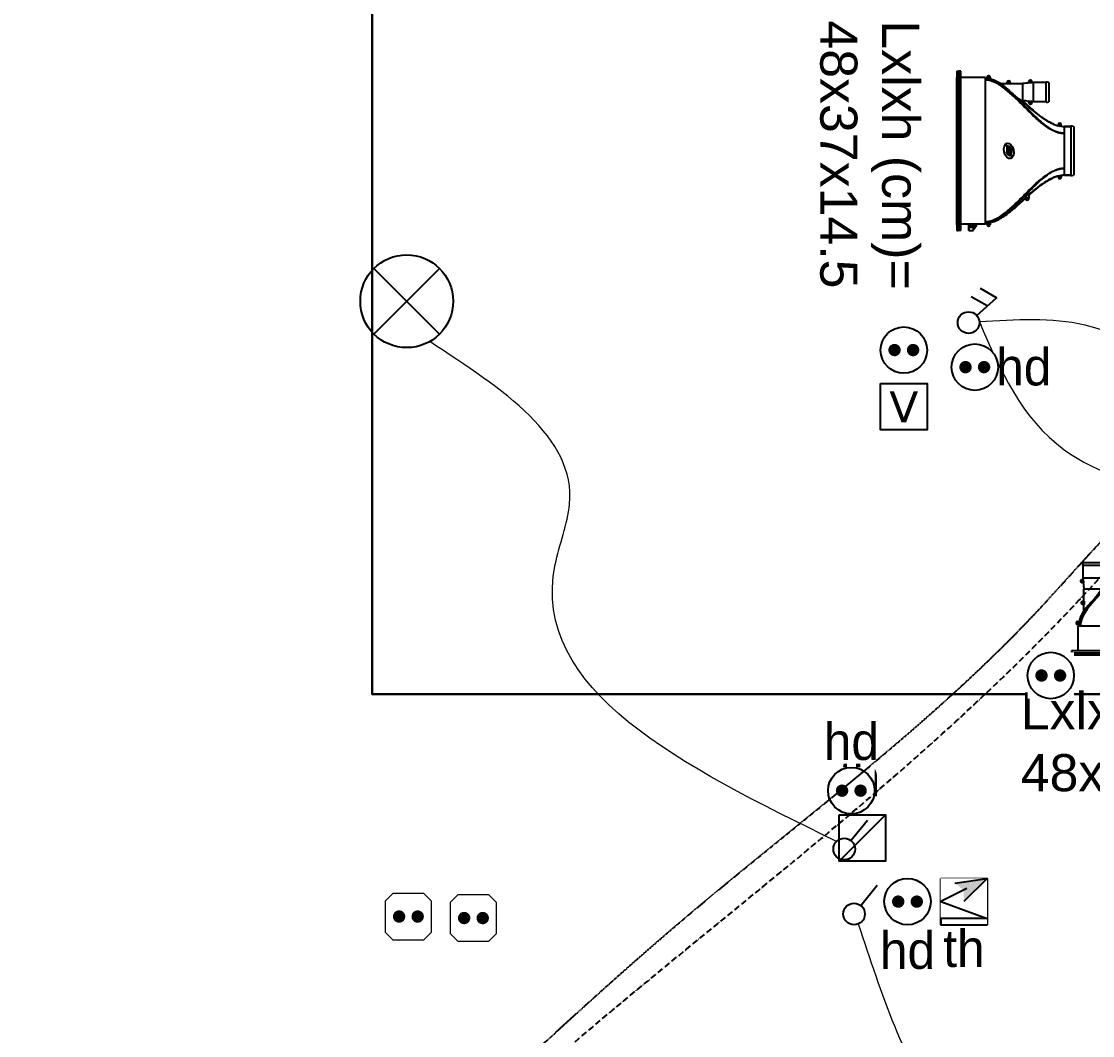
# Model space of a CAD drawing. Header units: millimetres. Extents: x 459337 to 526921, y -375392 to -289779.
# Drawn here: x 468394 to 471856, y -325431 to -322152 of the extents above; entities that cross this region are included whole.
import ezdxf
from ezdxf import colors
from ezdxf.entities.mleader import LeaderData, LeaderLine
from ezdxf.math import Vec2, Vec3

# ---------------------------------------------------------------- set-up
doc = ezdxf.new("R2010")
doc.units = ezdxf.units.MM
doc.set_wipeout_variables(frame=1)
doc.linetypes.add('prlm_ef', pattern=[0.165, 0.1, -0.065])
doc.linetypes.add('prlm_gaz', pattern=[36, 24, -3, 0, -3, 0, -3, 0, -3])
doc.layers.add('_GAZELEC-RESERVATION', color=1, linetype='Continuous', lineweight=18)
for name, color, linetype in [('prlm-CHAUFF', 30, 'Continuous'), ('prlm-EAU-EF', 161, 'Continuous'), ('prlm-ELEC-CFA', 181, 'Continuous'), ('prlm-ELEC-CFO', 201, 'Continuous'), ('prlm-GAZ', 20, 'Continuous')]:
    doc.layers.add(name, color=color, linetype=linetype)
doc.layers.add('prlm-ZEROPLOT', color=254, linetype='Continuous', plot=False)
doc.styles.add('prlm-elec-cfa', font='comic.ttf', dxfattribs={"height": 12})
doc.styles.add('prlm-elec-cfo', font='comic.ttf', dxfattribs={"height": 12})
doc.styles.get("Standard").update_dxf_attribs({"font": 'arial.ttf'})

# ---------------------------------------------------------------- blocks, each defined once
blk = doc.blocks.new('xi.twintop')
at = {"layer": 'prlm-CHAUFF', "ltscale": 50}
for p, q in [((-8, 35.6), (8, 35.6)), ((-7.9, 36.5), (7.9, 36.5)), ((-7.9, 35.6), (-7.9, 33.5)), ((-7.9, 33.5), (-7.9, 35.6)), ((7.9, 35.6), (7.9, 33.5)), ((7.9, 33.5), (7.9, 35.6)), ((-8.61, 31.95), (-8.61, 32.05)), ((-8.61, 32.05), (-8.51, 32.05)), ((-8.51, 31.95), (-8.61, 31.95)), ((-8.51, 32.16), (-8.41, 32.16)), ((-8.51, 32.05), (-8.51, 32.16)), ((-8.51, 31.84), (-8.51, 31.95)), ((-8.41, 31.84), (-8.51, 31.84)), ((-7.9, 32.5), (-8.46, 32.5)), ((-8.46, 31.5), (-8.16, 31.5)), ((-8.41, 32.16), (-8.41, 32.05)), ((-8.41, 32.05), (-8.3, 32.05)), ((-8.3, 31.95), (-8.41, 31.95)), ((-8.41, 31.95), (-8.41, 31.84)), ((-8.3, 32.05), (-8.3, 31.95)), ((-8.16, 31.5), (-7.95, 32.18)), ((-7.9, 32.5), (-7.95, 32.18)), ((-5.67, 33.5), (-7.9, 33.5)), ((5.67, 33.5), (-5.67, 33.5)), ((7.9, 33.5), (5.67, 33.5)), ((7.95, 32.18), (7.9, 32.5)), ((7.9, 32.5), (8.46, 32.5)), ((8.16, 31.5), (7.95, 32.18)), ((8.46, 31.5), (8.16, 31.5)), ((8.3, 31.95), (8.3, 32.05)), ((8.3, 32.05), (8.41, 32.05)), ((8.41, 31.95), (8.3, 31.95)), ((8.41, 32.16), (8.51, 32.16)), ((8.41, 32.05), (8.41, 32.16)), ((8.41, 31.84), (8.41, 31.95)), ((8.51, 31.84), (8.41, 31.84)), ((8.51, 32.16), (8.51, 32.05)), ((8.51, 32.05), (8.61, 32.05)), ((8.61, 31.95), (8.51, 31.95)), ((8.51, 31.95), (8.51, 31.84)), ((8.61, 32.05), (8.61, 31.95)), ((-22.15, 28.5), (-15.85, 28.5)), ((-9.41, 28.48), (-9.41, 28.48)), ((9.12, 29.02), (9.09, 29.02)), ((9.41, 28.48), (9.38, 28.48)), ((-15.75, 27.6), (-22.25, 27.6)), ((-22.15, 27.6), (-22.15, 23.5)), ((-22.15, 27.6), (-22.15, 23.5)), ((-15.85, 27.6), (-15.85, 23.5)), ((-15.85, 27.6), (-15.85, 23.5)), ((-22.56, 22.55), (-22.45, 22.55)), ((-22.56, 22.45), (-22.56, 22.55)), ((-22.45, 22.45), (-22.56, 22.45)), ((-22.45, 22.66), (-22.35, 22.66)), ((-22.45, 22.55), (-22.45, 22.66)), ((-22.45, 22.34), (-22.45, 22.45)), ((-22.35, 22.34), (-22.45, 22.34)), ((-22.4, 23), (-21.97, 23)), ((-21.85, 22), (-22.4, 22)), ((-22.35, 22.66), (-22.35, 22.55)), ((-22.35, 22.55), (-22.24, 22.55)), ((-22.24, 22.45), (-22.35, 22.45)), ((-22.35, 22.45), (-22.35, 22.34)), ((-22.24, 22.55), (-22.24, 22.45)), ((-15.85, 23.5), (-22.15, 23.5)), ((-21.97, 23), (-21.85, 22.06)), ((-21.85, 22.06), (-21.85, 22)), ((-16.2, 19.84), (-14.13, 22)), ((-14.13, 22), (-16.2, 19.84)), ((-16.15, 22.06), (-16.03, 23)), ((-16.15, 22), (-16.15, 22.06)), ((-15.6, 22), (-16.15, 22)), ((-16.03, 23), (-15.6, 23)), ((-15.76, 22.45), (-15.76, 22.55)), ((-15.76, 22.55), (-15.65, 22.55)), ((-15.65, 22.45), (-15.76, 22.45)), ((-15.65, 22.66), (-15.55, 22.66)), ((-15.65, 22.55), (-15.65, 22.66)), ((-15.65, 22.34), (-15.65, 22.45)), ((-15.55, 22.34), (-15.65, 22.34)), ((-15.55, 22.66), (-15.55, 22.55)), ((-15.55, 22.55), (-15.44, 22.55)), ((-15.55, 22.45), (-15.55, 22.34)), ((-15.44, 22.45), (-15.55, 22.45)), ((-15.44, 22.55), (-15.44, 22.45)), ((14.83, 21), (13.83, 22)), ((13.83, 22), (15.44, 22)), ((15.44, 21), (14.83, 21)), ((15.28, 21.45), (15.28, 21.55)), ((15.28, 21.55), (15.39, 21.55)), ((15.39, 21.45), (15.28, 21.45)), ((15.39, 21.66), (15.49, 21.66)), ((15.39, 21.55), (15.39, 21.66)), ((15.39, 21.34), (15.39, 21.45)), ((15.49, 21.34), (15.39, 21.34)), ((15.49, 21.66), (15.49, 21.55)), ((15.49, 21.55), (15.6, 21.55)), ((15.49, 21.45), (15.49, 21.34)), ((15.6, 21.45), (15.49, 21.45)), ((15.6, 21.55), (15.6, 21.45)), ((-21.8, 20), (-16.2, 20)), ((-21.8, 16), (-21.8, 20)), ((-21.8, 16), (-21.8, 20)), ((-16.2, 19.84), (-16.2, 20)), ((-16.2, 19.84), (-16.2, 20)), ((-22.36, 15.45), (-22.36, 15.55)), ((-22.36, 15.55), (-22.25, 15.55)), ((-22.25, 15.45), (-22.36, 15.45)), ((-22.25, 15.66), (-22.15, 15.66)), ((-22.25, 15.55), (-22.25, 15.66)), ((-22.25, 15.34), (-22.25, 15.45)), ((-22.15, 15.34), (-22.25, 15.34)), ((-22.2, 16), (-21.65, 16)), ((-21.65, 15), (-22.2, 15)), ((-22.15, 15.66), (-22.15, 15.55)), ((-22.15, 15.55), (-22.04, 15.55)), ((-22.15, 15.45), (-22.15, 15.34)), ((-22.04, 15.45), (-22.15, 15.45)), ((-22.04, 15.55), (-22.04, 15.45)), ((-21.8, 12.88), (-21.8, 15)), ((-21.8, 12.88), (-21.8, 15)), ((-21.65, 16), (-21.65, 15)), ((-23.96, 8.95), (-23.96, 9.05)), ((-23.96, 9.05), (-23.85, 9.05)), ((-23.85, 8.95), (-23.96, 8.95)), ((-23.85, 9.16), (-23.75, 9.16)), ((-23.85, 9.05), (-23.85, 9.16)), ((-23.85, 8.84), (-23.85, 8.95)), ((-23.75, 8.84), (-23.85, 8.84)), ((-23.8, 9.5), (-23.19, 9.5)), ((-23.36, 8.5), (-23.8, 8.5)), ((-23.75, 9.16), (-23.75, 9.05)), ((-23.75, 9.05), (-23.64, 9.05)), ((-23.75, 8.95), (-23.75, 8.84)), ((-23.64, 8.95), (-23.75, 8.95)), ((23.7, 8), (-23.7, 8)), ((-23.7, 8), (-23.7, 0)), ((-23.64, 9.05), (-23.64, 8.95)), ((-23.36, 8.42), (-23.36, 8.5)), ((23.19, 9.5), (23.8, 9.5)), ((23.36, 8.42), (23.36, 8.5)), ((23.8, 8.5), (23.36, 8.5)), ((23.64, 8.95), (23.64, 9.05)), ((23.64, 9.05), (23.75, 9.05)), ((23.75, 8.95), (23.64, 8.95)), ((23.7, 8), (23.7, 0)), ((23.75, 9.16), (23.85, 9.16)), ((23.75, 9.05), (23.75, 9.16)), ((23.75, 8.84), (23.75, 8.95)), ((23.85, 8.84), (23.75, 8.84)), ((23.85, 9.16), (23.85, 9.05)), ((23.85, 9.05), (23.96, 9.05)), ((23.85, 8.95), (23.85, 8.84)), ((23.96, 8.95), (23.85, 8.95)), ((23.96, 9.05), (23.96, 8.95)), ((24.18, 4.47), (23.7, 4.81)), ((24.06, 4.42), (23.7, 4.66)), ((24.06, 2.6), (24.06, 4.42)), ((24.64, 4.04), (24.06, 4.42)), ((24.2, 4.46), (24.18, 4.47)), ((24.54, 4.24), (24.2, 4.46)), ((24.35, 4.85), (24.33, 4.89)), ((24.35, 4.36), (24.35, 4.85)), ((24.35, 4.85), (24.36, 4.85)), ((24.41, 4.79), (24.43, 4.83)), ((24.41, 4.79), (24.41, 4.32)), ((25.01, 4.43), (24.41, 4.79)), ((24.43, 4.83), (25.04, 4.47)), ((24.64, 4.04), (24.72, 4.01)), ((24.64, 2.6), (24.64, 4.04)), ((24.72, 4.01), (24.72, 2.65)), ((25.04, 4.47), (25.01, 4.43)), ((25.01, 4.25), (25.01, 4.43)), ((25.02, 4.42), (25.01, 4.43)), ((25.06, 4.46), (25.02, 4.42)), ((25.02, 4.42), (25.02, 4.25)), ((25.28, 4.25), (25.02, 4.42)), ((25.04, 4.47), (25.06, 4.46)), ((25.06, 4.46), (25.39, 4.24)), ((25.71, 2.65), (25.71, 4.01)), ((-25.75, 0), (-25.75, -0.73)), ((25.75, 0), (-25.75, 0)), ((23.7, 2.6), (24.06, 2.6)), ((23.7, 2.57), (23.73, 2.6)), ((23.79, 2.6), (23.88, 2.51)), ((23.88, 2.51), (23.97, 2.6)), ((24.04, 2.6), (24.13, 2.51)), ((24.64, 2.6), (24.06, 2.6)), ((24.13, 2.51), (24.22, 2.6)), ((24.18, 2.56), (24.24, 2.51)), ((24.24, 2.51), (24.3, 2.58)), ((24.28, 2.6), (24.37, 2.51)), ((24.37, 2.51), (24.46, 2.6)), ((24.42, 2.57), (24.48, 2.51)), ((24.48, 2.51), (24.56, 2.58)), ((24.54, 2.6), (24.63, 2.51)), ((24.63, 2.51), (24.72, 2.6)), ((24.72, 2.65), (24.64, 2.6)), ((24.64, 2.6), (24.64, 2.6)), ((25.66, 2.6), (24.64, 2.6)), ((24.7, 2.58), (24.77, 2.51)), ((24.72, 2.65), (25.71, 2.65)), ((24.73, 2.6), (24.82, 2.51)), ((24.77, 2.51), (24.79, 2.53)), ((24.82, 2.51), (24.91, 2.6)), ((24.9, 2.59), (24.98, 2.51)), ((24.98, 2.51), (25.07, 2.6)), ((25.02, 2.54), (25.05, 2.51)), ((25.05, 2.51), (25.09, 2.55)), ((25.06, 2.58), (25.13, 2.51)), ((25.13, 2.51), (25.22, 2.6)), ((25.19, 2.57), (25.25, 2.51)), ((25.25, 2.51), (25.34, 2.6)), ((25.27, 2.53), (25.29, 2.51)), ((25.29, 2.51), (25.32, 2.54)), ((25.31, 2.56), (25.36, 2.51)), ((25.36, 2.51), (25.45, 2.6)), ((25.4, 2.55), (25.44, 2.51)), ((25.44, 2.51), (25.53, 2.6)), ((25.48, 2.54), (25.51, 2.51)), ((25.51, 2.51), (25.6, 2.6)), ((25.53, 2.53), (25.55, 2.51)), ((25.55, 2.51), (25.64, 2.6)), ((25.71, 2.65), (25.66, 2.6)), ((25.66, 2.6), (25.66, 2.6)), ((25.75, 0), (25.75, -0.73)), ((-25.75, -0.81), (-25.75, -0.73)), ((-25.75, -0.73), (25.75, -0.73)), ((-25.75, -1.3), (-25.75, -0.81)), ((25.75, -0.81), (-25.75, -0.81)), ((-25.75, -1.3), (25.75, -1.3)), ((23.75, -0.99), (-23.75, -0.99)), ((-23.75, -1.06), (-23.75, -0.99)), ((-23.55, -0.99), (-23.75, -1.06)), ((-23.75, -1.06), (23.75, -1.06)), ((23.75, -1.11), (-23.75, -1.11)), ((-23.75, -1.16), (-23.75, -1.11)), ((-23.59, -1.11), (-23.75, -1.16)), ((-23.75, -1.16), (23.75, -1.16)), ((23.75, -1.2), (-23.75, -1.2)), ((-23.75, -1.23), (-23.75, -1.2)), ((-23.64, -1.2), (-23.75, -1.23)), ((-23.75, -1.23), (23.75, -1.23)), ((23.75, -1.26), (-23.75, -1.26)), ((-23.75, -1.28), (-23.75, -1.26)), ((-23.68, -1.26), (-23.75, -1.28)), ((-23.75, -1.28), (23.75, -1.28)), ((23.75, -1.29), (-23.75, -1.29)), ((-23.75, -1.3), (-23.75, -1.29)), ((-23.73, -1.29), (-23.75, -1.3)), ((-23.75, -1.3), (23.75, -1.3)), ((23.75, -1.06), (23.55, -0.99)), ((23.75, -1.16), (23.59, -1.11)), ((23.75, -1.23), (23.64, -1.2)), ((23.75, -1.28), (23.68, -1.26)), ((23.75, -1.3), (23.73, -1.29)), ((23.75, -0.99), (23.75, -1.06)), ((23.75, -1.11), (23.75, -1.16)), ((23.75, -1.2), (23.75, -1.23)), ((23.75, -1.26), (23.75, -1.28)), ((23.75, -1.29), (23.75, -1.3)), ((25.75, -0.73), (25.75, -0.81)), ((25.75, -1.3), (25.75, -0.81))]:
    blk.add_line(p, q, dxfattribs=at)
for centre, radius in [((-8.46, 32), 0.3), ((-8.46, 32), 0.25), ((8.46, 32), 0.3), ((8.46, 32), 0.25), ((-22.4, 22.5), 0.3), ((-22.4, 22.5), 0.25), ((-15.6, 22.5), 0.3), ((-15.6, 22.5), 0.25), ((15.44, 21.5), 0.3), ((15.44, 21.5), 0.25), ((-22.2, 15.5), 0.3), ((-22.2, 15.5), 0.25), ((-23.8, 9), 0.3), ((-23.8, 9), 0.25), ((23.8, 9), 0.3), ((23.8, 9), 0.25)]:
    blk.add_circle(centre, radius, dxfattribs=at)
for centre, radius, start, end in [((-6.01, 35.83), 2, 160.5755, 186.7441), ((-6.01, 35.83), 2, 160.5755, 186.7441), ((6.01, 35.83), 2, 353.2559, 19.4245), ((6.01, 35.83), 2, 353.2559, 19.4245), ((-19.51, 34.47), 11.74, 332.3321, 345.441), ((-19.16, 34.32), 11.35, 332.1374, 345.6929), ((-8.46, 32), 0.5, 90, 270), ((-15.67, 33.51), 7.77, 352.5456, 359.9423), ((-15.72, 33.51), 7.82, 352.5763, 359.9264), ((-15.07, 33.49), 7.17, 352.0923, 353.5448), ((-15.07, 33.49), 7.17, 353.9053, 0.1157), ((15.11, 33.49), 7.25, 179.9215, 187.8382), ((15.67, 33.51), 7.77, 180.0577, 187.4544), ((15.72, 33.51), 7.82, 180.0736, 187.4237), ((21.1, 34.98), 13.43, 192.9954, 216.0824), ((19.16, 34.32), 11.35, 194.4106, 207.8626), ((8.46, 32), 0.5, 270, 90), ((-20.26, 27.83), 2, 160.5755, 186.7441), ((-20.26, 27.83), 2, 160.5755, 186.7441), ((-17.74, 27.83), 2, 353.2559, 19.4245), ((-17.74, 27.83), 2, 353.2559, 19.4245), ((-43.13, 48.06), 39, 319.3887, 329.86), ((-43.13, 48.06), 39, 319.3887, 329.8601), ((-26.92, 38.17), 20.01, 331.0483, 332.7983), ((-26.92, 38.17), 20.01, 331.0482, 332.7982), ((26.92, 38.17), 20.01, 207.2018, 208.9518), ((43.13, 48.06), 39, 210.1399, 220.6113), ((43.13, 48.06), 39, 212.5506, 220.6113), ((-22.4, 22.5), 0.5, 90, 270), ((-15.6, 22.5), 0.5, 270, 90), ((-22.51, 30.1), 11.66, 315.9701, 320.4245), ((-22.76, 30.33), 11.99, 316.0326, 320.3619), ((22.51, 30.1), 11.66, 219.5755, 224.0299), ((22.76, 30.33), 11.99, 219.6381, 223.9674), ((15.44, 21.5), 0.5, 270, 90), ((-22.2, 15.5), 0.5, 90, 270), ((-2.48, -0.77), 23.65, 136.4099, 144.7501), ((-44.74, 40.05), 35.1, 315.7111, 319.5265), ((-23.8, 9), 0.5, 90, 270), ((-11.41, 6.64), 12.12, 163.7263, 166.3852), ((23.8, 9), 0.5, 270, 90), ((17.64, -7.23), 13.85, 61.9182, 64.0515), ((17.76, -6.88), 13.43, 62.115, 63.7632), ((18.29, -6.04), 12.5, 61.3177, 61.5903), ((24.75, 5.45), 0.703, 233.033, 242.9325), ((24.72, 5.11), 0.448, 214.6713, 225.4982), ((25.88, 4.92), 0.836, 234.1326, 239.2425), ((18.29, -6.04), 12.5, 53.7494, 55.0637)]:
    blk.add_arc(centre, radius, start, end, dxfattribs=at)
blk.add_ellipse((0, 15.55), major_axis=(2.49, 0.57), ratio=0.600775, dxfattribs=at)
for points, knots in [([(-5.67, 33.5), (-5.67, 33.33), (-5.68, 33.16), (-5.7, 32.82), (-5.72, 32.65), (-5.8, 32.15), (-5.87, 31.82), (-6.05, 31.16), (-6.16, 30.84), (-6.41, 30.21), (-6.55, 29.9), (-7, 29), (-7.34, 28.43), (-8.08, 27.34), (-8.47, 26.81), (-9.69, 25.27), (-10.57, 24.3), (-12.38, 22.39), (-13.32, 21.46), (-15.19, 19.6), (-16.12, 18.67), (-17.95, 16.77), (-18.84, 15.8), (-20.08, 14.27), (-20.47, 13.75), (-21.03, 12.94), (-21.21, 12.66), (-21.55, 12.09), (-21.72, 11.8), (-22.17, 10.91), (-22.43, 10.31), (-22.7, 9.36), (-22.77, 9.03), (-22.86, 8.47), (-22.88, 8.24), (-22.89, 8)], [0, 0, 0, 0, 0.015625, 0.015625, 0.03125, 0.03125, 0.0625, 0.0625, 0.09375, 0.09375, 0.125, 0.125, 0.1875, 0.1875, 0.25, 0.25, 0.375, 0.375, 0.5, 0.5, 0.625, 0.625, 0.75, 0.75, 0.8125, 0.8125, 0.84375, 0.84375, 0.875, 0.875, 0.9375, 0.9375, 0.96875, 0.96875, 0.9907189, 0.9907189, 0.9907189, 0.9907189]), ([(-18.04, 17.26), (-16.85, 18.51), (-15.59, 19.7), (-13.1, 22.1), (-11.85, 23.3), (-10.07, 25.17), (-9.49, 25.81), (-8.39, 27.13), (-7.87, 27.82), (-7.16, 28.91), (-6.93, 29.29), (-6.52, 30.07), (-6.33, 30.48), (-6.02, 31.31), (-5.89, 31.74), (-5.76, 32.39), (-5.73, 32.61), (-5.69, 32.95), (-5.69, 33.06), (-5.67, 33.28), (-5.67, 33.39), (-5.67, 33.5)], [0, 0, 0, 0, 0.25, 0.25, 0.5, 0.5, 0.625, 0.625, 0.75, 0.75, 0.8125, 0.8125, 0.875, 0.875, 0.9375, 0.9375, 0.96875, 0.96875, 0.984375, 0.984375, 1, 1, 1, 1]), ([(5.67, 33.5), (5.67, 33.33), (5.68, 33.16), (5.71, 32.81), (5.73, 32.64), (5.81, 32.14), (5.88, 31.8), (6.08, 31.14), (6.2, 30.82), (6.47, 30.19), (6.62, 29.88), (7.1, 28.98), (7.46, 28.42), (8.23, 27.34), (8.65, 26.82), (9.93, 25.3), (10.84, 24.34), (12.72, 22.46), (13.69, 21.54), (15.61, 19.69), (16.57, 18.77), (18.43, 16.87), (19.34, 15.9), (20.59, 14.36), (20.99, 13.83), (21.55, 13), (21.73, 12.72), (22.07, 12.15), (22.24, 11.85), (22.69, 10.95), (22.94, 10.33), (23.21, 9.37), (23.28, 9.05), (23.36, 8.48), (23.38, 8.24), (23.39, 8)], [0, 0, 0, 0, 0.015625, 0.015625, 0.03125, 0.03125, 0.0625, 0.0625, 0.09375, 0.09375, 0.125, 0.125, 0.1875, 0.1875, 0.25, 0.25, 0.375, 0.375, 0.5, 0.5, 0.625, 0.625, 0.75, 0.75, 0.8125, 0.8125, 0.84375, 0.84375, 0.875, 0.875, 0.9375, 0.9375, 0.96875, 0.96875, 0.9908046, 0.9908046, 0.9908046, 0.9908046]), ([(22.89, 8), (22.88, 8.24), (22.86, 8.47), (22.77, 9.03), (22.7, 9.36), (22.43, 10.31), (22.17, 10.91), (21.72, 11.8), (21.55, 12.09), (21.21, 12.66), (21.03, 12.94), (20.47, 13.75), (20.08, 14.27), (18.84, 15.8), (17.95, 16.77), (16.12, 18.67), (15.18, 19.6), (13.32, 21.46), (12.38, 22.39), (10.57, 24.3), (9.69, 25.27), (8.47, 26.81), (8.08, 27.34), (7.34, 28.43), (7, 29), (6.55, 29.9), (6.41, 30.21), (6.16, 30.84), (6.05, 31.16), (5.87, 31.82), (5.79, 32.15), (5.72, 32.65), (5.7, 32.82), (5.68, 33.16), (5.67, 33.33), (5.67, 33.5)], [0.0092808, 0.0092808, 0.0092808, 0.0092808, 0.03125, 0.03125, 0.0625, 0.0625, 0.125, 0.125, 0.15625, 0.15625, 0.1875, 0.1875, 0.25, 0.25, 0.375, 0.375, 0.5, 0.5, 0.625, 0.625, 0.75, 0.75, 0.8125, 0.8125, 0.875, 0.875, 0.90625, 0.90625, 0.9375, 0.9375, 0.96875, 0.96875, 0.984375, 0.984375, 1, 1, 1, 1]), ([(-8.9, 29.46), (-9.06, 29.12), (-9.43, 28.41), (-10.08, 27.35), (-10.83, 26.27), (-11.65, 25.18), (-12.54, 24.1), (-13.65, 22.81), (-14.86, 21.46), (-15.81, 20.43), (-16.2, 20)], [0.1568082, 0.1568082, 0.1568082, 0.1568082, 0.2305418, 0.3149874, 0.4025619, 0.4929385, 0.5856877, 0.6803551, 0.8317746, 0.9509578, 0.9509578, 0.9509578, 0.9509578]), ([(14.38, 22), (14.06, 22.36), (13.37, 23.14), (12.33, 24.35), (11.38, 25.54), (10.58, 26.62), (9.93, 27.59), (9.37, 28.52), (9.05, 29.15), (8.91, 29.44)], [0.5730592, 0.5730592, 0.5730592, 0.5730592, 0.626259, 0.6884084, 0.7489718, 0.7930827, 0.8358988, 0.8773199, 0.9123747, 0.9123747, 0.9123747, 0.9123747]), ([(23.19, 9.5), (23.12, 9.79), (23.04, 10.07), (22.86, 10.64), (22.75, 10.92), (22.41, 11.74), (22.14, 12.27), (21.56, 13.3), (21.24, 13.8), (20.57, 14.77), (20.21, 15.25), (19.11, 16.65), (18.33, 17.54), (16.73, 19.29), (15.91, 20.15), (15.09, 21)], [0, 0, 0, 0, 0.0625, 0.0625, 0.125, 0.125, 0.25, 0.25, 0.375, 0.375, 0.5, 0.5, 0.75, 0.75, 1, 1, 1, 1]), ([(21.4, 13.55), (21.3, 13.71), (20.98, 14.2), (20.41, 15.02), (19.67, 15.99), (18.88, 16.96), (17.95, 18.04), (16.9, 19.22), (15.98, 20.24), (15.44, 20.84), (15.29, 21)], [0.1694223, 0.1694223, 0.1694223, 0.1694223, 0.1906001, 0.2339285, 0.2787061, 0.3247019, 0.3716424, 0.4351709, 0.4991397, 0.523565, 0.523565, 0.523565, 0.523565]), ([(-18.04, 17.26), (-17.81, 17.52), (-17.58, 17.79), (-17.17, 18.3), (-16.98, 18.55), (-16.64, 19.03), (-16.49, 19.25), (-16.32, 19.53), (-16.28, 19.62), (-16.22, 19.76), (-16.2, 19.81), (-16.2, 19.84)], [0, 0, 0, 0, 0.25, 0.25, 0.5, 0.5, 0.75, 0.75, 0.875, 0.875, 1, 1, 1, 1]), ([(-23.39, 8), (-23.38, 8.28), (-23.35, 8.55), (-23.25, 9.19), (-23.16, 9.55), (-22.84, 10.61), (-22.54, 11.29), (-21.83, 12.6), (-21.42, 13.22), (-20.56, 14.41), (-20.09, 14.98), (-19.62, 15.54)], [0.0331631, 0.0331631, 0.0331631, 0.0331631, 0.125, 0.125, 0.25, 0.25, 0.5, 0.5, 0.75, 0.75, 1, 1, 1, 1]), ([(-1.94, 14.63), (-1.21, 15.35), (-0.84, 15.44), (-0.45, 15.4), (0.16, 15.33), (0.81, 14.93), (1.54, 15.51)], [0, 0, 0, 0, 0.389075, 0.389075, 0.389075, 1, 1, 1, 1]), ([(-1.63, 15.67), (-0.9, 16.39), (-0.53, 16.49), (-0.14, 16.44), (0.47, 16.38), (1.12, 15.98), (1.85, 16.55)], [0, 0, 0, 0, 0.389075, 0.389075, 0.389075, 1, 1, 1, 1]), ([(-23.19, 9.5), (-23.12, 9.8), (-23.04, 10.09), (-22.9, 10.53), (-22.84, 10.67), (-22.74, 10.96), (-22.68, 11.1), (-22.5, 11.53), (-22.37, 11.8), (-22.1, 12.35), (-21.95, 12.61), (-21.8, 12.88)], [0, 0, 0, 0, 0.25, 0.25, 0.375, 0.375, 0.5, 0.5, 0.75, 0.75, 1, 1, 1, 1]), ([(-21.8, 12.88), (-21.96, 12.6), (-22.11, 12.32), (-22.4, 11.74), (-22.54, 11.45), (-22.78, 10.85), (-22.89, 10.55), (-23.01, 10.17), (-23.03, 10.1), (-23.05, 10.03)], [0, 0, 0, 0, 0.25, 0.25, 0.5, 0.5, 0.75, 0.75, 0.8062429, 0.8062429, 0.8062429, 0.8062429]), ([(24.24, 4.96), (24.23, 4.96), (24.23, 4.96), (24.22, 4.97), (24.2, 4.97), (24.19, 4.97), (24.18, 4.98), (24.16, 4.98), (24.15, 4.98), (24.13, 4.99), (24.11, 4.99), (24.09, 4.99), (24.08, 4.99), (24.05, 4.99), (24.02, 4.99), (23.98, 4.99), (23.93, 4.98), (23.89, 4.98), (23.84, 4.97), (23.78, 4.96), (23.74, 4.95), (23.71, 4.95), (23.7, 4.94)], [0.1059402, 0.1059402, 0.1059402, 0.1059402, 0.1359504, 0.1694868, 0.202886, 0.2361704, 0.2693627, 0.3024859, 0.3355633, 0.3686184, 0.401675, 0.434757, 0.4678887, 0.5010941, 0.5629781, 0.6246926, 0.6863942, 0.7482374, 0.8103737, 0.8729511, 0.9361135, 0.9654522, 0.9654522, 0.9654522, 0.9654522]), ([(23.7, 4.91), (23.71, 4.91), (23.72, 4.91), (23.74, 4.92), (23.78, 4.92), (23.81, 4.93), (23.83, 4.93), (23.86, 4.94), (23.89, 4.94), (23.92, 4.95), (23.94, 4.95), (23.97, 4.95), (23.99, 4.96), (24.02, 4.96), (24.04, 4.96), (24.06, 4.96), (24.08, 4.96), (24.11, 4.96), (24.14, 4.96), (24.18, 4.96), (24.21, 4.95), (24.24, 4.95), (24.26, 4.94), (24.28, 4.93), (24.3, 4.92), (24.32, 4.91), (24.33, 4.9), (24.33, 4.89)], [0.053874, 0.053874, 0.053874, 0.053874, 0.0607104, 0.0907643, 0.1206402, 0.1503557, 0.1799287, 0.2093776, 0.238721, 0.2679778, 0.2971672, 0.3263086, 0.3554219, 0.3845269, 0.4136437, 0.4427926, 0.4719939, 0.5012681, 0.5562327, 0.6110034, 0.6657154, 0.7205017, 0.7754929, 0.8308166, 0.8865967, 0.9429527, 1, 1, 1, 1]), ([(24.35, 4.85), (24.35, 4.86), (24.35, 4.86), (24.34, 4.87), (24.33, 4.88), (24.32, 4.88), (24.31, 4.89), (24.3, 4.89), (24.29, 4.9), (24.28, 4.9), (24.26, 4.91), (24.25, 4.91), (24.23, 4.91), (24.22, 4.92), (24.2, 4.92), (24.18, 4.92), (24.17, 4.92), (24.15, 4.92), (24.12, 4.92), (24.09, 4.92), (24.05, 4.92), (24, 4.92), (23.95, 4.91), (23.9, 4.9), (23.85, 4.89), (23.79, 4.88), (23.74, 4.87), (23.71, 4.86), (23.7, 4.86)], [0, 0, 0, 0, 0.0300773, 0.0600539, 0.0899314, 0.1197114, 0.1493956, 0.1789856, 0.2084831, 0.2378898, 0.2672073, 0.2964374, 0.3255817, 0.3546421, 0.3836203, 0.4125181, 0.4413372, 0.4700795, 0.4987468, 0.5532579, 0.6080368, 0.6630958, 0.7184471, 0.7741027, 0.8300742, 0.8863734, 0.9430116, 0.9677174, 0.9677174, 0.9677174, 0.9677174]), ([(24.65, 4.2), (24.65, 4.2), (24.64, 4.2), (24.64, 4.2), (24.63, 4.2), (24.63, 4.2), (24.62, 4.2), (24.61, 4.21), (24.6, 4.21), (24.59, 4.21), (24.58, 4.22), (24.55, 4.23), (24.54, 4.24), (24.54, 4.24)], [0, 0, 0, 0, 0.061789, 0.122374, 0.182441, 0.242697, 0.303842, 0.366548, 0.43144, 0.49908, 0.668346, 0.832646, 1, 1, 1, 1]), ([(25.45, 4.21), (25.44, 4.21), (25.44, 4.22), (25.43, 4.22), (25.41, 4.23), (25.4, 4.23), (25.39, 4.24), (25.37, 4.24), (25.36, 4.25), (25.34, 4.25), (25.32, 4.25), (25.3, 4.26), (25.29, 4.26), (25.27, 4.26), (25.24, 4.26), (25.22, 4.26), (25.2, 4.26), (25.17, 4.26), (25.13, 4.26), (25.08, 4.26), (25.03, 4.26), (24.97, 4.25), (24.91, 4.24), (24.85, 4.24), (24.79, 4.23), (24.72, 4.21), (24.67, 4.21), (24.65, 4.2)], [0.0304712, 0.0304712, 0.0304712, 0.0304712, 0.0599457, 0.0897682, 0.1195016, 0.1491541, 0.1787343, 0.2082505, 0.2377114, 0.2671256, 0.2965018, 0.3258487, 0.355175, 0.3844897, 0.4138015, 0.4431194, 0.4724522, 0.5018089, 0.5568669, 0.611863, 0.6668562, 0.7219052, 0.7770682, 0.8324028, 0.8879658, 0.9438132, 1, 1, 1, 1]), ([(25.71, 4.01), (25.69, 4.04), (25.65, 4.06), (25.55, 4.09), (25.48, 4.1), (25.35, 4.1), (25.31, 4.1), (25.21, 4.09), (25.16, 4.09), (24.98, 4.06), (24.86, 4.04), (24.72, 4.01)], [0, 0, 0, 0, 0.25, 0.25, 0.5, 0.5, 0.625, 0.625, 0.75, 0.75, 1, 1, 1, 1])]:
    blk.add_open_spline(points, degree=3, knots=knots, dxfattribs=at)
for points in [[(-22.15, 23.5), (-22.15, 23.33), (-22.14, 23.17), (-22.13, 23)], [(-22.15, 23.5), (-22.15, 23.33), (-22.14, 23.17), (-22.13, 23)], [(-22.01, 22), (-21.91, 21.33), (-21.8, 20.67), (-21.8, 20)], [(-22.01, 22), (-21.91, 21.33), (-21.8, 20.67), (-21.8, 20)], [(-15.99, 22), (-16.09, 21.33), (-16.2, 20.67), (-16.2, 20)], [(-15.99, 22), (-16.09, 21.33), (-16.2, 20.67), (-16.2, 20)], [(-15.85, 23.5), (-15.85, 23.33), (-15.86, 23.17), (-15.87, 23)], [(-15.85, 23.5), (-15.85, 23.33), (-15.86, 23.17), (-15.87, 23)], [(-0.55, 15.04), (-0.94, 15.09), (-1.32, 14.99), (-1.94, 14.63)], [(-1.78, 15.16), (-1.06, 15.88), (-0.68, 15.97), (-0.29, 15.93)], [(-0.39, 15.58), (-0.78, 15.62), (-1.16, 15.52), (-1.78, 15.16)], [(-0.23, 16.09), (-0.63, 16.13), (-1.01, 16.03), (-1.63, 15.67)], [(1.54, 15.51), (0.72, 14.57), (0.07, 14.98), (-0.55, 15.04)], [(1.7, 16.04), (0.88, 15.1), (0.23, 15.51), (-0.39, 15.58)], [(-0.29, 15.93), (0.32, 15.87), (0.96, 15.47), (1.7, 16.04)], [(1.85, 16.55), (1.03, 15.62), (0.38, 16.02), (-0.23, 16.09)], [(-23.19, 9.5), (-23.26, 9.17), (-23.32, 8.84), (-23.36, 8.5)], [(23.36, 8.5), (23.32, 8.84), (23.26, 9.17), (23.19, 9.5)]]:
    blk.add_open_spline(points, degree=3, dxfattribs=at)
at = {"layer": 'prlm-CHAUFF', "ltscale": 50, "insert": (-42.19, -13.41), "char_height": 12, "width": 139.7925, "attachment_point": 1}
blk.add_mtext('Lxlxh (cm)= 48x37x14.5', dxfattribs=at)
blk = doc.blocks.new('xi.th-ch')
at = {"layer": 'prlm-CHAUFF', "color": 0, "linetype": 'ByBlock', "lineweight": -2, "flags": 128}
blk.add_lwpolyline([(-7.5, 7.5), (7.5, 7.5), (7.5, -7.5), (-7.5, -7.5)], close=True, dxfattribs=at)
at = {"layer": 'prlm-CHAUFF', "color": 0}
blk.add_lwpolyline([(-7.5, -7.5), (7.5, 7.5)], dxfattribs=at)
blk = doc.blocks.new('xi.TH')
at = {"color": 0, "lineweight": 5}
blk.add_wipeout([(-7.5, -7.5), (7.5, -7.5), (7.5, 7.5), (-7.5, 7.5)], dxfattribs=at).dxf.layer = 'prlm-ELEC-CFA'
at = {"layer": 'prlm-ELEC-CFA', "lineweight": 5}
blk.add_hatch(color=0, dxfattribs=at).paths.add_polyline_path([(-3, 6), (-0.1, 3.7), (0, 0), (7.5, 7.5)])
at = {"layer": 'prlm-ELEC-CFA', "color": 0}
for points in [[(-3, 6), (7.5, 7.5), (0, 0)], [(0.95, 4.23), (-7.5, 0), (7.5, -5.5), (-7.5, -5.5), (-7.5, -7.5), (7.5, -7.5)]]:
    blk.add_lwpolyline(points, dxfattribs=at)
blk = doc.blocks.new('xi.PC')
at = {"color": 0, "lineweight": 5}
blk.add_wipeout([(-7.5, -7.5), (7.5, -7.5), (7.5, 7.5), (-7.5, 7.5)], dxfattribs=at).dxf.layer = 'prlm-ELEC-CFO'
at = {"layer": 'prlm-ELEC-CFO', "color": 0, "linetype": 'ByBlock', "lineweight": 5, "const_width": 2}
for points in [[(-4, 0, 1), (-2, 0, 1)], [(2, 0, 1), (4, 0, 1)]]:
    blk.add_lwpolyline(points, format="xyb", close=True, dxfattribs=at)
at = {"layer": 'prlm-ELEC-CFO', "color": 0, "linetype": 'ByBlock', "lineweight": -2}
blk.add_circle((0, 0), 7.5, dxfattribs=at)
blk = doc.blocks.new('xi.PCHD')
at = {"color": 0, "lineweight": 5}
blk.add_wipeout([(-7.5, -7.5), (7.5, -7.5), (7.5, 7.5), (-7.5, 7.5)], dxfattribs=at).dxf.layer = 'prlm-ELEC-CFO'
at = {"layer": 'prlm-ELEC-CFO', "color": 0, "linetype": 'ByBlock', "lineweight": 5, "const_width": 2}
for points in [[(-4, 0, 1), (-2, 0, 1)], [(2, 0, 1), (4, 0, 1)]]:
    blk.add_lwpolyline(points, format="xyb", close=True, dxfattribs=at)
at = {"layer": 'prlm-ELEC-CFO', "color": 0, "linetype": 'ByBlock', "lineweight": -2}
blk.add_circle((0, 0), 7.5, dxfattribs=at)
blk = doc.blocks.new('xi.SA')
at = {"layer": 'prlm-ELEC-CFO', "color": 0}
blk.add_lwpolyline([(0.2, -1.28), (5.5, 5.28)], dxfattribs=at)
blk.add_circle((-2, -4), 3.5, dxfattribs=at)
blk = doc.blocks.new('xi.DA')
at = {"layer": 'prlm-ELEC-CFO', "color": 0}
for points in [[(0.61, -1.67), (7.04, 4.05), (1.81, 7.01)], [(4.05, 1.39), (-1.17, 4.34)]]:
    blk.add_lwpolyline(points, dxfattribs=at)
blk.add_circle((-2, -4), 3.5, dxfattribs=at)
blk = doc.blocks.new('xi.PCGTL')
at = {"layer": 'prlm-ELEC-CFO', "color": 0, "lineweight": 0}
blk.add_lwpolyline([(-7.5, -5), (-5, -7.5), (5, -7.5), (7.5, -5), (7.5, 5), (5, 7.5), (-5, 7.5), (-7.5, 5)], close=True, dxfattribs=at)
at = {"layer": 'prlm-ELEC-CFO', "color": 0, "linetype": 'ByBlock', "lineweight": 5, "const_width": 2}
for points in [[(-4, 0, 1), (-2, 0, 1)], [(2, 0, 1), (4, 0, 1)]]:
    blk.add_lwpolyline(points, format="xyb", close=True, dxfattribs=at)
blk = doc.blocks.new('xi.TV')
at = {"layer": 'prlm-ELEC-CFA', "color": 0, "linetype": 'ByBlock', "lineweight": -2, "flags": 128}
blk.add_lwpolyline([(-7.5, 7.5), (7.5, 7.5), (7.5, -7.5), (-7.5, -7.5)], close=True, dxfattribs=at)
at = {"layer": 'prlm-ELEC-CFA', "color": 0, "linetype": 'ByBlock', "insert": (0, 0), "char_height": 10, "width": 11.36, "attachment_point": 5}
blk.add_mtext('{\\fVerdana|b0|i0|c0|p34;V}', dxfattribs=at)
blk = doc.blocks.new('xi.PTCE')
at = {"layer": 'prlm-ELEC-CFO', "color": 0}
for points in [[(-10.61, 10.61), (10.61, -10.61)], [(10.61, 10.61), (-10.61, -10.61)]]:
    blk.add_lwpolyline(points, dxfattribs=at)
at = {"layer": 'prlm-ELEC-CFO', "color": 0, "linetype": 'ByBlock'}
blk.add_circle((0, 0), 15, dxfattribs=at)

msp = doc.modelspace()

# ---------------------------------------------------------------- linework, layer by layer
at = {"layer": 'prlm-EAU-EF', "linetype": 'prlm_ef'}
msp.add_spline([(469573.381, -337141.38), (469315.223, -337128.212), (469036.564, -337041.901), (468775.91, -336875.957), (468603.235, -336646.025), (468508.366, -336414.056), (468435.322, -335770.198), (468435.322, -334978.025), (468435.322, -333361.313), (468435.322, -330685.626), (468435.322, -328317.251), (468410.934, -327468.598), (468291.085, -326679.373), (467943.041, -325710.335), (467568.217, -324974.486), (467368.667, -324459.885), (467274.463, -323799.129), (467274.463, -323511.55)], degree=3, dxfattribs=at)
at = {"layer": 'prlm-GAZ', "linetype": 'prlm_gaz', "ltscale": 0.8}
msp.add_spline([(469571.415, -336807.711), (469290.753, -336765.427), (468897.452, -336556.381), (468659.861, -336259.854), (468501.808, -335836.835), (468485.378, -335529.011), (468485.378, -335147.288), (468485.378, -333967.02), (468485.378, -331796.148), (468485.378, -328049.941), (468485.378, -327614.915), (467854.097, -325325.854), (467389.572, -324326.723), (467300.075, -323503.09)], degree=3, dxfattribs=at)
at = {"layer": 'prlm-ZEROPLOT'}
for points in [[(460621.21, -321131.531), (469527.686, -321131.532), (469527.685, -324328.007), (476621.311, -324326.844), (476621.306, -365259.844), (469151.204, -365259.843), (469146.405, -363469.761), (460621.204, -363469.76)], [(469527.686, -321131.532), (476621.209, -321131.532), (476621.209, -324327.425), (469527.686, -324327.425)]]:
    msp.add_lwpolyline(points, close=True, dxfattribs=at)

# ---------------------------------------------------------------- block references
at = {"layer": 'prlm-CHAUFF', "ltscale": 50, "xscale": 10, "yscale": 10, "zscale": 10, "rotation": 269.9999933324844}
msp.add_blockref('xi.twintop', (471429.782, -322570.999), dxfattribs=at)
at = {"layer": 'prlm-CHAUFF', "ltscale": 50, "xscale": 10, "yscale": 10, "zscale": 10}
msp.add_blockref('xi.twintop', (472045.536, -324187.16), dxfattribs=at)
at = {"layer": 'prlm-CHAUFF', "xscale": 10, "yscale": 10, "zscale": 10}
for p in [(471111.992, -324792.753), (471440.164, -324998.13)]:
    msp.add_blockref('xi.th-ch', p, dxfattribs=at)
at = {"layer": 'prlm-ELEC-CFA', "xscale": 10, "yscale": 10, "zscale": 10}
msp.add_blockref('xi.TV', (471245.734, -323398.232), dxfattribs=at)
at = {"layer": 'prlm-ELEC-CFO', "xscale": 10, "yscale": 10, "zscale": 10}
for name, p in [('xi.PTCE', (469639.09, -323057.094)), ('xi.DA', (471475.174, -323086.279)), ('xi.PCGTL', (469644.381, -325046.375)), ('xi.PCGTL', (469854.575, -325051.26))]:
    msp.add_blockref(name, p, dxfattribs=at)

# ---------------------------------------------------------------- next in the draw order: block references
for p in [(471245.734, -323214.965), (471720.839, -324267.158)]:
    msp.add_blockref('xi.PC', p, dxfattribs=at)

# ---------------------------------------------------------------- next in the draw order: texts
at = {"layer": 'prlm-CHAUFF', "lineweight": 20, "char_height": 120, "attachment_point": 5, "line_spacing_factor": 0.8, "style": 'prlm-elec-cfa', "bg_fill": 3, "box_fill_scale": 1.1, "bg_fill_color": 256, "bg_fill_transparency": 0}
for insert in [(471102.716, -324598.181), (471440.164, -325150.215)]:
    msp.add_mtext('th', dxfattribs=dict(at, insert=insert))
at = {"layer": 'prlm-ELEC-CFO', "lineweight": 20, "insert": (471633.506, -323270.154), "char_height": 120, "attachment_point": 5, "line_spacing_factor": 0.8, "style": 'prlm-elec-cfo', "bg_fill": 3, "box_fill_scale": 1.1, "bg_fill_color": 256, "bg_fill_transparency": 0}
msp.add_mtext('hd', dxfattribs=at)

# ---------------------------------------------------------------- next in the draw order: block references
at = {"layer": 'prlm-ELEC-CFO', "xscale": 10, "yscale": 10, "zscale": 10}
msp.add_blockref('xi.PCHD', (471475.184, -323270.163), dxfattribs=at)

# ---------------------------------------------------------------- next in the draw order: texts
at = {"layer": 'prlm-ELEC-CFA', "lineweight": 20, "insert": (471440.164, -325150.215), "char_height": 120, "attachment_point": 5, "line_spacing_factor": 0.8, "style": 'prlm-elec-cfa', "bg_fill": 3, "box_fill_scale": 1.1, "bg_fill_color": 256, "bg_fill_transparency": 0}
msp.add_mtext('th', dxfattribs=at)
at = {"layer": 'prlm-ELEC-CFO', "lineweight": 20, "insert": (471076.124, -324481.11), "char_height": 120, "attachment_point": 5, "line_spacing_factor": 0.8, "style": 'prlm-elec-cfo', "bg_fill": 3, "box_fill_scale": 1.1, "bg_fill_color": 256, "bg_fill_transparency": 0}
msp.add_mtext('hd', dxfattribs=at)

# ---------------------------------------------------------------- next in the draw order: linework, layer by layer
at = {"layer": 'prlm-ELEC-CFO', "lineweight": 13}
for points in [[(471490.021, -323123.004), (471764.276, -323537.23), (472517.573, -323588.207), (472643.123, -322254.338), (473082.546, -321995.532), (473584.744, -321901.42)], [(471490.021, -323123.004), (471830.975, -323133.335), (472286.897, -323416.788)]]:
    msp.add_spline(points, degree=3, dxfattribs=at)

# ---------------------------------------------------------------- next in the draw order: block references
at = {"layer": 'prlm-ELEC-CFA', "xscale": 10, "yscale": 10, "zscale": 10}
msp.add_blockref('xi.TH', (471440.164, -324998.13), dxfattribs=at)
at = {"layer": 'prlm-ELEC-CFO', "xscale": 10, "yscale": 10, "zscale": 10}
msp.add_blockref('xi.PCHD', (471076.124, -324639.431), dxfattribs=at)

# ---------------------------------------------------------------- next in the draw order: linework, layer by layer
at = {"layer": 'prlm-ELEC-CFO', "lineweight": 13}
msp.add_spline([(471028.081, -324803.578), (470118.897, -323908.739), (470165.365, -323713.681), (469713.266, -323187.47)], degree=3, dxfattribs=at)

# ---------------------------------------------------------------- next in the draw order: block references
at = {"layer": 'prlm-ELEC-CFO', "xscale": 10, "yscale": 10, "zscale": 10}
msp.add_blockref('xi.SA', (471073.026, -324788.13), dxfattribs=at)

# ---------------------------------------------------------------- next in the draw order: texts
at = {"layer": 'prlm-ELEC-CFO', "lineweight": 20, "insert": (471257.648, -325156.451), "char_height": 120, "attachment_point": 5, "line_spacing_factor": 0.8, "style": 'prlm-elec-cfo', "bg_fill": 3, "box_fill_scale": 1.1, "bg_fill_color": 256, "bg_fill_transparency": 0}
msp.add_mtext('hd', dxfattribs=at)

# ---------------------------------------------------------------- next in the draw order: block references
at = {"layer": 'prlm-ELEC-CFO', "xscale": 10, "yscale": 10, "zscale": 10}
msp.add_blockref('xi.PCHD', (471257.648, -324998.13), dxfattribs=at)

# ---------------------------------------------------------------- next in the draw order: linework, layer by layer
at = {"layer": 'prlm-EAU-EF', "linetype": 'prlm_ef'}
msp.add_spline([(469572.993, -337120.515), (469335.594, -337099.481), (469100.966, -337026.245), (468890.368, -336894.625), (468711.97, -336677.055), (468604.678, -336334.418), (468573.733, -335153.239), (468573.733, -334029.221), (468573.733, -331833.481), (468573.733, -328302.037), (468573.733, -328082.03), (468775.501, -327093.926), (469280.924, -326240.351), (469867.228, -325654.047), (470514.237, -325071.542), (471689.302, -324046.483), (472199.628, -323566.429), (472410.488, -323479.113), (472698.284, -323458.233), (473088.66, -323458.233)], degree=3, dxfattribs=at)
at = {"layer": 'prlm-ELEC-CFO', "lineweight": 13}
msp.add_spline([(471098.681, -325070.275), (471364.771, -325688.111), (473730.037, -326085.262)], degree=3, dxfattribs=at)
at = {"layer": 'prlm-GAZ', "linetype": 'prlm_gaz', "ltscale": 0.8}
msp.add_spline([(469571.074, -336775.137), (469326.635, -336726.963), (469025.378, -336562.82), (468787.445, -336278.181), (468655.98, -335970.843), (468616.196, -335683.625), (468616.196, -335373.071), (468616.196, -334015.527), (468616.196, -332662.506), (468616.196, -329109.178), (468947.156, -326901.402), (470473.65, -325209.054), (471898.06, -323930.254), (472384.936, -323523.534), (472727.838, -323485.084), (473097.432, -323485.084)], degree=3, dxfattribs=at)

# ---------------------------------------------------------------- next in the draw order: block references
at = {"layer": 'prlm-ELEC-CFO', "xscale": 10, "yscale": 10, "zscale": 10}
msp.add_blockref('xi.SA', (471104.836, -324998.13), dxfattribs=at)

# ---------------------------------------------------------------- next in the draw order: leaders
at = {"layer": '_GAZELEC-RESERVATION', "color": 6}
ml = msp.add_multileader_mtext('Standard', dxfattribs=at)
ml.set_content('résa n°52\\P150x150 en dalle haute', color=6)
ml.set_leader_properties()
ml.build(insert=Vec2(0, 0))
ml.multileader.update_dxf_attribs({"has_text_frame": 1, "arrow_head_size": 80, "scale": 20})
ctx = ml.context
ctx.base_point, ctx.scale, ctx.char_height, ctx.arrow_head_size, ctx.landing_gap_size, ctx.plane_origin = Vec3(463854.648, -324789.826), 20, 80, 80, 40, Vec3(458782.599, -322442.034)
notes = []
notes.append((ctx, [(0, (1, 1, 0), (465169.759, -324789.826), (-1, 0), 89.845, [(0, [(465821.242, -324774.936)], 0, [])])]))
ctx.mtext.insert, ctx.mtext.width, ctx.mtext.flow_direction = Vec3(463894.648, -324749.143), 1568.85041, 5
for ctx, leaders in notes:
    for number, flags, end, landing, length, lines in leaders:
        leader = LeaderData()
        leader.index, (leader.has_last_leader_line, leader.has_dogleg_vector, leader.attachment_direction) = number, flags
        leader.last_leader_point, leader.dogleg_vector, leader.dogleg_length = Vec3(end), Vec3(landing), length
        for number, points, colour, breaks in lines:
            line = LeaderLine()
            line.index, line.vertices, line.color, line.breaks = number, Vec3.list(points), colors.encode_raw_color(colour), breaks
            leader.lines.append(line)
        ctx.leaders.append(leader)

doc.saveas('drawing.dxf')
